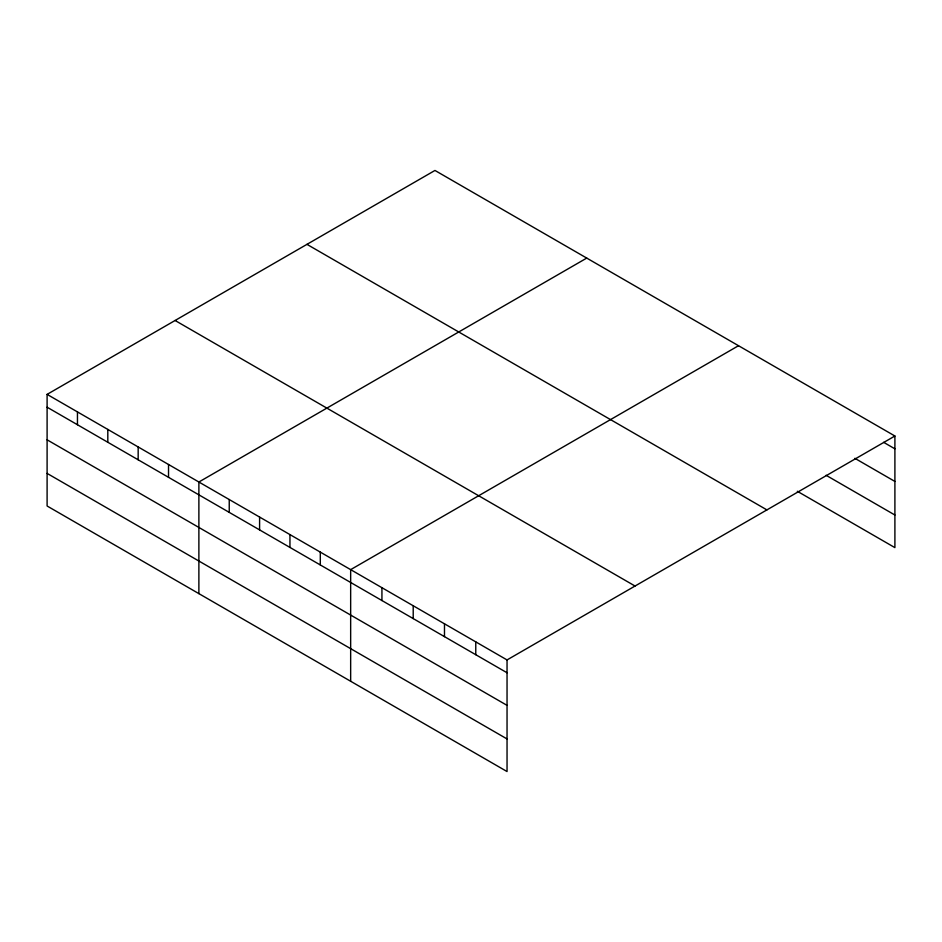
<?xml version="1.0" encoding="UTF-8"?>
<svg xmlns="http://www.w3.org/2000/svg" width="942" height="942" viewBox="0 0 942 942"><rect width="100%" height="100%" fill="white"/><g stroke="black" fill="none" stroke-linecap="round" stroke-linejoin="round"><path stroke-width="1.41" d="M507.043 705.358L507.043 659.93L47.1 394.38L47.1 505.995L507.043 771.545L507.043 705.358L47.1 439.82M47.1 394.38L434.957 170.455L894.9 436.005L894.9 547.62L797.321 491.277M586.736 258.084L198.88 482.01L198.88 593.625M738.516 345.714L350.66 569.639L350.66 681.254M507.043 659.93L894.9 436.005M883.643 442.328L894.9 448.828M854.865 458.318L894.9 481.433M826.099 475.286L894.9 515.015M306.962 244.355L766.906 509.893M175.094 320.492L635.038 586.03M47.1 407.215L507.043 672.765M47.1 473.402L507.043 738.94M475.769 641.867L475.769 654.702M444.483 623.816L444.483 636.651M413.208 605.753L413.208 618.588M381.934 587.702L381.934 600.537M320.304 552.118L320.304 564.953M289.948 534.597L289.948 547.42M259.592 517.064L259.592 529.899M229.236 499.543L229.236 512.377M168.524 464.488L168.524 477.323M138.168 446.967L138.168 459.79M107.812 429.434L107.812 442.269M77.456 411.913L77.456 424.748"/></g></svg>
